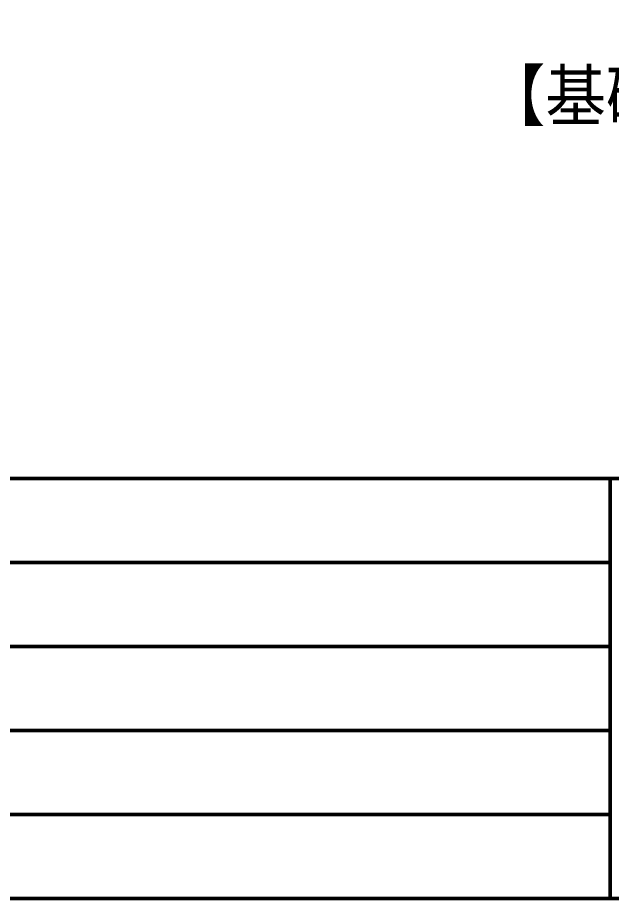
# Model space of a CAD drawing. Units: millimetres at full size, sheet at 1:50, with parts at 1:60. Extents: x -14288 to 14412, y -10089 to 9986.
# Drawn here: x -4387 to -2267, y -10089 to -6942 of the extents above; entities that cross this region are included whole.
import ezdxf
from ezdxf.enums import TextEntityAlignment as Align

# ---------------------------------------------------------------- set-up
doc = ezdxf.new("R2010")
doc.units = ezdxf.units.MM
doc.header["$LTSCALE"] = 50
doc.layers.add('2-8_図枠', color=251, linetype='Continuous', lineweight=50)
doc.layers.add('2-C_基礎躯体(最終伏図)', color=251, linetype='Continuous', lineweight=30)
doc.styles.add('bigfont', font='')
doc.styles.get('bigfont').set_extended_font_data('bigfont')

msp = doc.modelspace()

# ---------------------------------------------------------------- linework, layer by layer
at = {"layer": '2-8_図枠'}
for p, q in [((-14287.6, -8588.71), (14412.4, -8588.71)), ((-2271.1, -8588.71), (-2271.1, -10088.71)), ((-13812.6, -8888.71), (-2271.1, -8888.71)), ((-13812.6, -9188.71), (-2271.1, -9188.71)), ((-13812.6, -9488.71), (-2271.1, -9488.71)), ((-13812.6, -9788.71), (-2271.1, -9788.71))]:
    msp.add_line(p, q, dxfattribs=at)
for points in [[(-14287.6, -10088.71), (14412.4, -10088.71), (14412.4, 9985.69), (-14287.6, 9985.69)], [(14412.4, -10088.71), (14412.4, 9985.69), (-14287.6, 9985.69), (-14287.6, -10088.71)]]:
    msp.add_lwpolyline(points, close=True, dxfattribs=at)

# ---------------------------------------------------------------- texts
at = {"layer": '2-C_基礎躯体(最終伏図)', "style": 'bigfont', "width": 0.9}
msp.add_text('【基礎立上り・アンカー伏図】ＨＶ５２\u3000Ｓ＝１／６０', height=176.4, dxfattribs=at).set_placement((-2718.97, -7362.3), align=Align.BOTTOM_LEFT)

doc.saveas('drawing.dxf')
